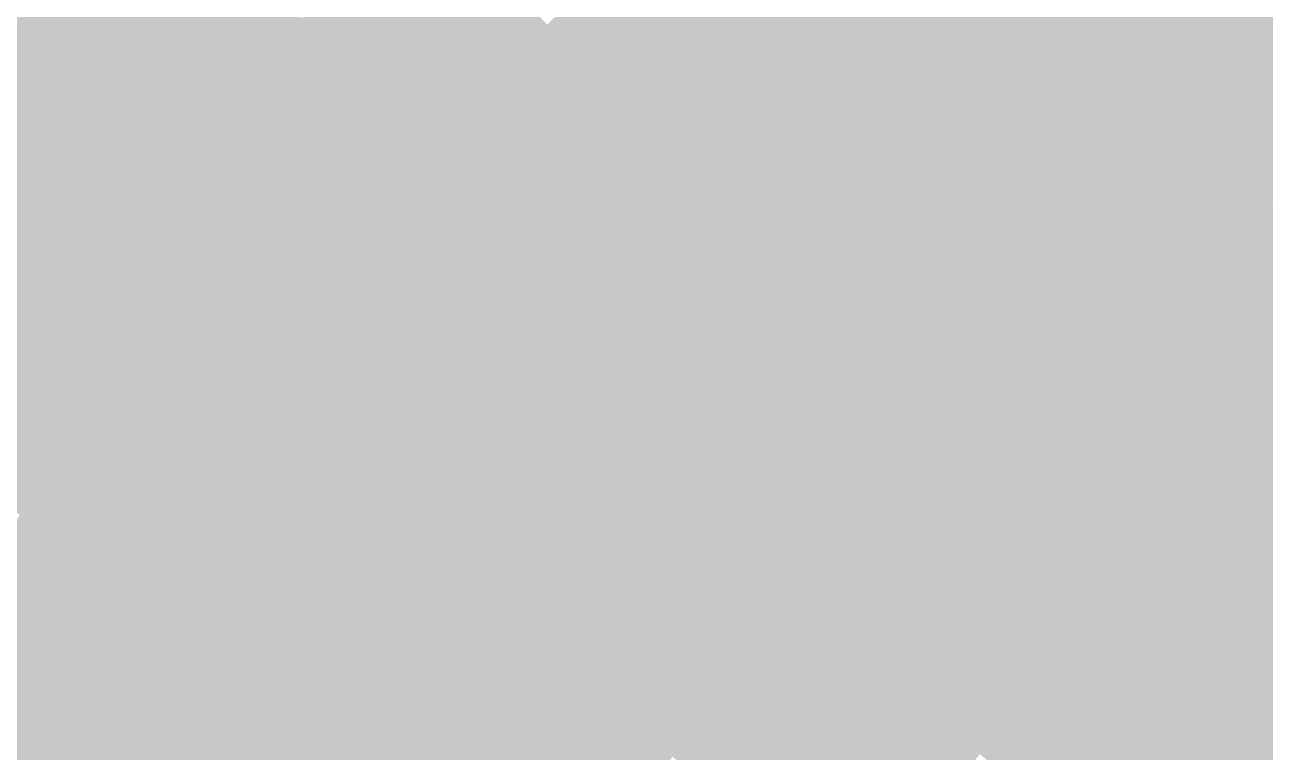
# Model space of a CAD drawing. Header units: inches. Extents: x -266 to 784, y -170 to 213.
# Drawn here: x -45.38 to -25.35, y 23.41 to 35.16 of the extents above; entities that cross this region are included whole.
import ezdxf

# ---------------------------------------------------------------- set-up
doc = ezdxf.new("R2010")
doc.units = ezdxf.units.IN
doc.header["$MEASUREMENT"] = 0

msp = doc.modelspace()

# ---------------------------------------------------------------- linework, layer by layer
at = {"color": 106, "true_color": 0x007329}
msp.add_solid([(-44.935746, 35.068201), (-45.724093, 35.683432), (-44.061596, 36.160417), (-44.834606, 36.79481)], dxfattribs=at)
at = {"color": 106, "true_color": 0x006b23}
msp.add_solid([(-42.515575, 34.891631), (-43.288585, 35.526024), (-41.646487, 35.924506), (-42.403695, 36.577679)], dxfattribs=at)
at = {"color": 108, "true_color": 0x005e1b}
msp.add_solid([(-38.529459, 34.921066), (-39.27041, 35.592625), (-37.660848, 35.856108), (-38.385095, 36.545649)], dxfattribs=at)
at = {"color": 118, "true_color": 0x00621e}
msp.add_solid([(-40.132069, 34.618161), (-40.889278, 35.271334), (-39.27041, 35.592625), (-40.011361, 36.264184)], dxfattribs=at)
at = {"color": 108, "true_color": 0x004d10}
msp.add_solid([(-33.097946, 34.76386), (-33.787487, 35.488107), (-32.23483, 35.565654), (-32.906389, 36.306605)], dxfattribs=at)
at = {"color": 108, "true_color": 0x00490e}
msp.add_solid([(-31.563271, 34.824703), (-32.23483, 35.565654), (-30.699124, 35.588816), (-31.352296, 36.346025)], dxfattribs=at)
at = {"color": 108, "true_color": 0x00440b}
msp.add_solid([(-30.045951, 34.831607), (-30.699124, 35.588816), (-29.182091, 35.558481), (-29.816484, 36.331491)], dxfattribs=at)
at = {"color": 98, "true_color": 0x004009}
msp.add_solid([(-28.547698, 34.78547), (-29.182091, 35.558481), (-27.685422, 35.475589), (-28.300653, 36.263936)], dxfattribs=at)
at = {"color": 106, "true_color": 0x006f27}
msp.add_solid([(-44.1474, 34.452969), (-44.935746, 35.068201), (-43.288585, 35.526024), (-44.061596, 36.160417)], dxfattribs=at)
at = {"color": 108, "true_color": 0x005516}
msp.add_solid([(-36.212354, 34.477027), (-36.936601, 35.166568), (-35.355339, 35.355339), (-36.062446, 36.062446)], dxfattribs=at)
at = {"color": 108, "true_color": 0x005113}
msp.add_solid([(-34.648232, 34.648232), (-35.355339, 35.355339), (-33.787487, 35.488107), (-34.477027, 36.212354)], dxfattribs=at)
at = {"color": 98, "true_color": 0x003c07}
msp.add_solid([(-27.07019, 34.687243), (-27.685422, 35.475589), (-26.210769, 35.341131), (-26.806469, 36.144339)], dxfattribs=at)
at = {"color": 106, "true_color": 0x006622}
msp.add_solid([(-41.742564, 34.257237), (-42.515575, 34.891631), (-40.889278, 35.271334), (-41.646487, 35.924506)], dxfattribs=at)
at = {"color": 98, "true_color": 0x003705}
msp.add_solid([(-25.61507, 34.537924), (-26.210769, 35.341131), (-24.759752, 35.156147), (-25.33556, 35.973732)], dxfattribs=at)
at = {"color": 106, "true_color": 0x00732c}
msp.add_solid([(-45.782829, 33.95486), (-46.586037, 34.55056), (-44.935746, 35.068201), (-45.724093, 35.683432)], dxfattribs=at)
at = {"color": 108, "true_color": 0x005a1a}
msp.add_solid([(-37.788507, 34.249507), (-38.529459, 34.921066), (-36.936601, 35.166568), (-37.660848, 35.856108)], dxfattribs=at)
at = {"color": 106, "true_color": 0x006b26}
msp.add_solid([(-43.359054, 33.837737), (-44.1474, 34.452969), (-42.515575, 34.891631), (-43.288585, 35.526024)], dxfattribs=at)
at = {"color": 118, "true_color": 0x005e1d}
msp.add_solid([(-39.37486, 33.964988), (-40.132069, 34.618161), (-38.529459, 34.921066), (-39.27041, 35.592625)], dxfattribs=at)
at = {"color": 108, "true_color": 0x004d12}
msp.add_solid([(-33.941125, 33.941125), (-34.648232, 34.648232), (-33.097946, 34.76386), (-33.787487, 35.488107)], dxfattribs=at)
at = {"color": 108, "true_color": 0x004910}
msp.add_solid([(-32.408406, 34.039613), (-33.097946, 34.76386), (-31.563271, 34.824703), (-32.23483, 35.565654)], dxfattribs=at)
at = {"color": 108, "true_color": 0x00440d}
msp.add_solid([(-30.891712, 34.083752), (-31.563271, 34.824703), (-30.045951, 34.831607), (-30.699124, 35.588816)], dxfattribs=at)
at = {"color": 108, "true_color": 0x00400b}
msp.add_solid([(-29.392778, 34.074398), (-30.045951, 34.831607), (-28.547698, 34.78547), (-29.182091, 35.558481)], dxfattribs=at)
at = {"color": 98, "true_color": 0x003c09}
msp.add_solid([(-27.913305, 34.01246), (-28.547698, 34.78547), (-27.07019, 34.687243), (-27.685422, 35.475589)], dxfattribs=at)
at = {"color": 118, "true_color": 0x006221}
msp.add_solid([(-40.969554, 33.622844), (-41.742564, 34.257237), (-40.132069, 34.618161), (-40.889278, 35.271334)], dxfattribs=at)
at = {"color": 108, "true_color": 0x005115}
msp.add_solid([(-35.488107, 33.787487), (-36.212354, 34.477027), (-34.648232, 34.648232), (-35.355339, 35.355339)], dxfattribs=at)
at = {"color": 98, "true_color": 0x003707}
msp.add_solid([(-26.454958, 33.898896), (-27.07019, 34.687243), (-25.61507, 34.537924), (-26.210769, 35.341131)], dxfattribs=at)
at = {"color": 106, "true_color": 0x006f2a}
msp.add_solid([(-44.979622, 33.359161), (-45.782829, 33.95486), (-44.1474, 34.452969), (-44.935746, 35.068201)], dxfattribs=at)
at = {"color": 108, "true_color": 0x005518}
msp.add_solid([(-37.047556, 33.577948), (-37.788507, 34.249507), (-36.212354, 34.477027), (-36.936601, 35.166568)], dxfattribs=at)
at = {"color": 98, "true_color": 0x003305}
msp.add_solid([(-25.019371, 33.734716), (-25.61507, 34.537924), (-24.183944, 34.338562), (-24.759752, 35.156147)], dxfattribs=at)
at = {"color": 106, "true_color": 0x006624}
msp.add_solid([(-42.570707, 33.222506), (-43.359054, 33.837737), (-41.742564, 34.257237), (-42.515575, 34.891631)], dxfattribs=at)
at = {"color": 108, "true_color": 0x005a1c}
msp.add_solid([(-38.617651, 33.311815), (-39.37486, 33.964988), (-37.788507, 34.249507), (-38.529459, 34.921066)], dxfattribs=at)
at = {"color": 108, "true_color": 0x004911}
msp.add_solid([(-33.234019, 33.234019), (-33.941125, 33.941125), (-32.408406, 34.039613), (-33.097946, 34.76386)], dxfattribs=at)
at = {"color": 108, "true_color": 0x00440f}
msp.add_solid([(-31.718865, 33.315366), (-32.408406, 34.039613), (-30.891712, 34.083752), (-31.563271, 34.824703)], dxfattribs=at)
at = {"color": 108, "true_color": 0x00400c}
msp.add_solid([(-30.220153, 33.342801), (-30.891712, 34.083752), (-29.392778, 34.074398), (-30.045951, 34.831607)], dxfattribs=at)
at = {"color": 108, "true_color": 0x003c0a}
msp.add_solid([(-28.739605, 33.317189), (-29.392778, 34.074398), (-27.913305, 34.01246), (-28.547698, 34.78547)], dxfattribs=at)
at = {"color": 98, "true_color": 0x003708}
msp.add_solid([(-27.278911, 33.239449), (-27.913305, 34.01246), (-26.454958, 33.898896), (-27.07019, 34.687243)], dxfattribs=at)
at = {"color": 118, "true_color": 0x005e1f}
msp.add_solid([(-40.196544, 32.988451), (-40.969554, 33.622844), (-39.37486, 33.964988), (-40.132069, 34.618161)], dxfattribs=at)
at = {"color": 108, "true_color": 0x005117}
msp.add_solid([(-36.306605, 32.906389), (-37.047556, 33.577948), (-35.488107, 33.787487), (-36.212354, 34.477027)], dxfattribs=at)
at = {"color": 108, "true_color": 0x004d14}
msp.add_solid([(-34.76386, 33.097946), (-35.488107, 33.787487), (-33.941125, 33.941125), (-34.648232, 34.648232)], dxfattribs=at)
at = {"color": 98, "true_color": 0x003306}
msp.add_solid([(-25.839727, 33.11055), (-26.454958, 33.898896), (-25.019371, 33.734716), (-25.61507, 34.537924)], dxfattribs=at)
at = {"color": 106, "true_color": 0x006b28}
msp.add_solid([(-44.176414, 32.763462), (-44.979622, 33.359161), (-43.359054, 33.837737), (-44.1474, 34.452969)], dxfattribs=at)
at = {"color": 118, "true_color": 0x006223}
msp.add_solid([(-41.782361, 32.607274), (-42.570707, 33.222506), (-40.969554, 33.622844), (-41.742564, 34.257237)], dxfattribs=at)
at = {"color": 108, "true_color": 0x00551a}
msp.add_solid([(-37.860442, 32.658642), (-38.617651, 33.311815), (-37.047556, 33.577948), (-37.788507, 34.249507)], dxfattribs=at)
at = {"color": 108, "true_color": 0x00400e}
msp.add_solid([(-31.029325, 32.591119), (-31.718865, 33.315366), (-30.220153, 33.342801), (-30.891712, 34.083752)], dxfattribs=at)
at = {"color": 108, "true_color": 0x003c0b}
msp.add_solid([(-29.548594, 32.60185), (-30.220153, 33.342801), (-28.739605, 33.317189), (-29.392778, 34.074398)], dxfattribs=at)
at = {"color": 106, "true_color": 0x006f2d}
msp.add_solid([(-45.78475, 32.245259), (-46.602334, 32.821067), (-44.979622, 33.359161), (-45.782829, 33.95486)], dxfattribs=at)
at = {"color": 118, "true_color": 0x005a1e}
msp.add_solid([(-39.423533, 32.354057), (-40.196544, 32.988451), (-38.617651, 33.311815), (-39.37486, 33.964988)], dxfattribs=at)
at = {"color": 108, "true_color": 0x004913}
msp.add_solid([(-34.039613, 32.408406), (-34.76386, 33.097946), (-33.234019, 33.234019), (-33.941125, 33.941125)], dxfattribs=at)
at = {"color": 108, "true_color": 0x004410}
msp.add_solid([(-32.526912, 32.526912), (-33.234019, 33.234019), (-31.718865, 33.315366), (-32.408406, 34.039613)], dxfattribs=at)
at = {"color": 98, "true_color": 0x003709}
msp.add_solid([(-28.086432, 32.55998), (-28.739605, 33.317189), (-27.278911, 33.239449), (-27.913305, 34.01246)], dxfattribs=at)
at = {"color": 98, "true_color": 0x003307}
msp.add_solid([(-26.644518, 32.466439), (-27.278911, 33.239449), (-25.839727, 33.11055), (-26.454958, 33.898896)], dxfattribs=at)
at = {"color": 118, "true_color": 0x006627}
msp.add_solid([(-43.373207, 32.167762), (-44.176414, 32.763462), (-42.570707, 33.222506), (-43.359054, 33.837737)], dxfattribs=at)
at = {"color": 108, "true_color": 0x004d16}
msp.add_solid([(-35.565654, 32.23483), (-36.306605, 32.906389), (-34.76386, 33.097946), (-35.488107, 33.787487)], dxfattribs=at)
at = {"color": 98, "true_color": 0x002f06}
msp.add_solid([(-25.224495, 32.322204), (-25.839727, 33.11055), (-24.423671, 32.931509), (-25.019371, 33.734716)], dxfattribs=at)
at = {"color": 118, "true_color": 0x005e21}
msp.add_solid([(-40.994014, 31.992043), (-41.782361, 32.607274), (-40.196544, 32.988451), (-40.969554, 33.622844)], dxfattribs=at)
at = {"color": 108, "true_color": 0x005119}
msp.add_solid([(-37.103233, 32.005469), (-37.860442, 32.658642), (-36.306605, 32.906389), (-37.047556, 33.577948)], dxfattribs=at)
at = {"color": 106, "true_color": 0x006b2b}
msp.add_solid([(-44.967165, 31.669451), (-45.78475, 32.245259), (-44.176414, 32.763462), (-44.979622, 33.359161)], dxfattribs=at)
at = {"color": 108, "true_color": 0x00551c}
msp.add_solid([(-38.650523, 31.719664), (-39.423533, 32.354057), (-37.860442, 32.658642), (-38.617651, 33.311815)], dxfattribs=at)
at = {"color": 108, "true_color": 0x00400f}
msp.add_solid([(-31.819805, 31.819805), (-32.526912, 32.526912), (-31.029325, 32.591119), (-31.718865, 33.315366)], dxfattribs=at)
at = {"color": 108, "true_color": 0x003c0d}
msp.add_solid([(-30.339784, 31.866872), (-31.029325, 32.591119), (-29.548594, 32.60185), (-30.220153, 33.342801)], dxfattribs=at)
at = {"color": 108, "true_color": 0x00370b}
msp.add_solid([(-28.877035, 31.860898), (-29.548594, 32.60185), (-28.086432, 32.55998), (-28.739605, 33.317189)], dxfattribs=at)
at = {"color": 118, "true_color": 0x006225}
msp.add_solid([(-42.569999, 31.572063), (-43.373207, 32.167762), (-41.782361, 32.607274), (-42.570707, 33.222506)], dxfattribs=at)
at = {"color": 108, "true_color": 0x004915}
msp.add_solid([(-34.824703, 31.563271), (-35.565654, 32.23483), (-34.039613, 32.408406), (-34.76386, 33.097946)], dxfattribs=at)
at = {"color": 108, "true_color": 0x004412}
msp.add_solid([(-33.315366, 31.718865), (-34.039613, 32.408406), (-32.526912, 32.526912), (-33.234019, 33.234019)], dxfattribs=at)
at = {"color": 98, "true_color": 0x003309}
msp.add_solid([(-27.433259, 31.802772), (-28.086432, 32.55998), (-26.644518, 32.466439), (-27.278911, 33.239449)], dxfattribs=at)
at = {"color": 98, "true_color": 0x002f07}
msp.add_solid([(-26.010125, 31.693429), (-26.644518, 32.466439), (-25.224495, 32.322204), (-25.839727, 33.11055)], dxfattribs=at)
at = {"color": 118, "true_color": 0x005a20}
msp.add_solid([(-40.205668, 31.376811), (-40.994014, 31.992043), (-39.423533, 32.354057), (-40.196544, 32.988451)], dxfattribs=at)
at = {"color": 108, "true_color": 0x004d18}
msp.add_solid([(-36.346025, 31.352296), (-37.103233, 32.005469), (-35.565654, 32.23483), (-36.306605, 32.906389)], dxfattribs=at)
at = {"color": 118, "true_color": 0x006629}
msp.add_solid([(-44.14958, 31.093642), (-44.967165, 31.669451), (-43.373207, 32.167762), (-44.176414, 32.763462)], dxfattribs=at)
at = {"color": 108, "true_color": 0x00511b}
msp.add_solid([(-37.877512, 31.085271), (-38.650523, 31.719664), (-37.103233, 32.005469), (-37.860442, 32.658642)], dxfattribs=at)
at = {"color": 118, "true_color": 0x005e24}
msp.add_solid([(-41.766792, 30.976364), (-42.569999, 31.572063), (-40.994014, 31.992043), (-41.782361, 32.607274)], dxfattribs=at)
at = {"color": 108, "true_color": 0x004011}
msp.add_solid([(-32.591119, 31.029325), (-33.315366, 31.718865), (-31.819805, 31.819805), (-32.526912, 32.526912)], dxfattribs=at)
at = {"color": 108, "true_color": 0x003c0e}
msp.add_solid([(-31.112698, 31.112698), (-31.819805, 31.819805), (-30.339784, 31.866872), (-31.029325, 32.591119)], dxfattribs=at)
at = {"color": 108, "true_color": 0x00370c}
msp.add_solid([(-29.650243, 31.142625), (-30.339784, 31.866872), (-28.877035, 31.860898), (-29.548594, 32.60185)], dxfattribs=at)
at = {"color": 108, "true_color": 0x00330a}
msp.add_solid([(-28.205476, 31.119947), (-28.877035, 31.860898), (-27.433259, 31.802772), (-28.086432, 32.55998)], dxfattribs=at)
at = {"color": 98, "true_color": 0x002f08}
msp.add_solid([(-26.780087, 31.045563), (-27.433259, 31.802772), (-26.010125, 31.693429), (-26.644518, 32.466439)], dxfattribs=at)
at = {"color": 118, "true_color": 0x00551e}
msp.add_solid([(-39.417321, 30.76158), (-40.205668, 31.376811), (-38.650523, 31.719664), (-39.423533, 32.354057)], dxfattribs=at)
at = {"color": 108, "true_color": 0x004413}
msp.add_solid([(-34.083752, 30.891712), (-34.824703, 31.563271), (-33.315366, 31.718865), (-34.039613, 32.408406)], dxfattribs=at)
at = {"color": 98, "true_color": 0x002b06}
msp.add_solid([(-25.375731, 30.920418), (-26.010125, 31.693429), (-24.609264, 31.533857), (-25.224495, 32.322204)], dxfattribs=at)
at = {"color": 106, "true_color": 0x006b2d}
msp.add_solid([(-45.730829, 30.556363), (-46.562298, 31.111933), (-44.967165, 31.669451), (-45.78475, 32.245259)], dxfattribs=at)
at = {"color": 118, "true_color": 0x006227}
msp.add_solid([(-43.331995, 30.517834), (-44.14958, 31.093642), (-42.569999, 31.572063), (-43.373207, 32.167762)], dxfattribs=at)
at = {"color": 108, "true_color": 0x004916}
msp.add_solid([(-35.588816, 30.699124), (-36.346025, 31.352296), (-34.824703, 31.563271), (-35.565654, 32.23483)], dxfattribs=at)
at = {"color": 118, "true_color": 0x005a22}
msp.add_solid([(-40.963584, 30.380665), (-41.766792, 30.976364), (-40.205668, 31.376811), (-40.994014, 31.992043)], dxfattribs=at)
at = {"color": 108, "true_color": 0x004d1a}
msp.add_solid([(-37.104502, 30.450878), (-37.877512, 31.085271), (-36.346025, 31.352296), (-37.103233, 32.005469)], dxfattribs=at)
at = {"color": 108, "true_color": 0x00370d}
msp.add_solid([(-30.405592, 30.405592), (-31.112698, 31.112698), (-29.650243, 31.142625), (-30.339784, 31.866872)], dxfattribs=at)
at = {"color": 108, "true_color": 0x00330b}
msp.add_solid([(-28.960703, 30.418377), (-29.650243, 31.142625), (-28.205476, 31.119947), (-28.877035, 31.860898)], dxfattribs=at)
at = {"color": 118, "true_color": 0x00662c}
msp.add_solid([(-44.899359, 30.000793), (-45.730829, 30.556363), (-44.14958, 31.093642), (-44.967165, 31.669451)], dxfattribs=at)
at = {"color": 118, "true_color": 0x00511d}
msp.add_solid([(-38.628975, 30.146348), (-39.417321, 30.76158), (-37.877512, 31.085271), (-38.650523, 31.719664)], dxfattribs=at)
at = {"color": 108, "true_color": 0x004012}
msp.add_solid([(-33.342801, 30.220153), (-34.083752, 30.891712), (-32.591119, 31.029325), (-33.315366, 31.718865)], dxfattribs=at)
at = {"color": 108, "true_color": 0x003c10}
msp.add_solid([(-31.866872, 30.339784), (-32.591119, 31.029325), (-31.112698, 31.112698), (-31.819805, 31.819805)], dxfattribs=at)
at = {"color": 98, "true_color": 0x002f09}
msp.add_solid([(-27.533917, 30.378996), (-28.205476, 31.119947), (-26.780087, 31.045563), (-27.433259, 31.802772)], dxfattribs=at)
at = {"color": 98, "true_color": 0x002b07}
msp.add_solid([(-26.126914, 30.288354), (-26.780087, 31.045563), (-25.375731, 30.920418), (-26.010125, 31.693429)], dxfattribs=at)
at = {"color": 118, "true_color": 0x005e26}
msp.add_solid([(-42.51441, 29.942026), (-43.331995, 30.517834), (-41.766792, 30.976364), (-42.569999, 31.572063)], dxfattribs=at)
at = {"color": 108, "true_color": 0x004415}
msp.add_solid([(-34.831607, 30.045951), (-35.588816, 30.699124), (-34.083752, 30.891712), (-34.824703, 31.563271)], dxfattribs=at)
at = {"color": 98, "true_color": 0x002606}
for points in [[(-24.741338, 30.147408), (-25.375731, 30.920418), (-23.994032, 30.745511), (-24.609264, 31.533857)], [(-25.473741, 29.531145), (-26.126914, 30.288354), (-24.741338, 30.147408), (-25.375731, 30.920418)]]:
    msp.add_solid(points, dxfattribs=at)
at = {"color": 118, "true_color": 0x005520}
msp.add_solid([(-40.160377, 29.784965), (-40.963584, 30.380665), (-39.417321, 30.76158), (-40.205668, 31.376811)], dxfattribs=at)
at = {"color": 108, "true_color": 0x004918}
msp.add_solid([(-36.331491, 29.816484), (-37.104502, 30.450878), (-35.588816, 30.699124), (-36.346025, 31.352296)], dxfattribs=at)
at = {"color": 118, "true_color": 0x00622a}
msp.add_solid([(-44.067889, 29.445222), (-44.899359, 30.000793), (-43.331995, 30.517834), (-44.14958, 31.093642)], dxfattribs=at)
at = {"color": 108, "true_color": 0x004d1b}
msp.add_solid([(-37.840629, 29.531116), (-38.628975, 30.146348), (-37.104502, 30.450878), (-37.877512, 31.085271)], dxfattribs=at)
at = {"color": 108, "true_color": 0x00370f}
msp.add_solid([(-31.142625, 29.650243), (-31.866872, 30.339784), (-30.405592, 30.405592), (-31.112698, 31.112698)], dxfattribs=at)
at = {"color": 108, "true_color": 0x00330c}
msp.add_solid([(-29.698485, 29.698485), (-30.405592, 30.405592), (-28.960703, 30.418377), (-29.650243, 31.142625)], dxfattribs=at)
at = {"color": 108, "true_color": 0x002f0a}
msp.add_solid([(-28.271162, 29.69413), (-28.960703, 30.418377), (-27.533917, 30.378996), (-28.205476, 31.119947)], dxfattribs=at)
at = {"color": 118, "true_color": 0x005a24}
msp.add_solid([(-41.696825, 29.366218), (-42.51441, 29.942026), (-40.963584, 30.380665), (-41.766792, 30.976364)], dxfattribs=at)
at = {"color": 108, "true_color": 0x004014}
msp.add_solid([(-34.074398, 29.392778), (-34.831607, 30.045951), (-33.342801, 30.220153), (-34.083752, 30.891712)], dxfattribs=at)
at = {"color": 108, "true_color": 0x003c11}
msp.add_solid([(-32.60185, 29.548594), (-33.342801, 30.220153), (-31.866872, 30.339784), (-32.591119, 31.029325)], dxfattribs=at)
at = {"color": 98, "true_color": 0x002b08}
msp.add_solid([(-26.862358, 29.638045), (-27.533917, 30.378996), (-26.126914, 30.288354), (-26.780087, 31.045563)], dxfattribs=at)
at = {"color": 118, "true_color": 0x00511f}
msp.add_solid([(-39.357169, 29.189266), (-40.160377, 29.784965), (-38.628975, 30.146348), (-39.417321, 30.76158)], dxfattribs=at)
at = {"color": 108, "true_color": 0x004417}
msp.add_solid([(-35.558481, 29.182091), (-36.331491, 29.816484), (-34.831607, 30.045951), (-35.588816, 30.699124)], dxfattribs=at)
at = {"color": 118, "true_color": 0x00662e}
msp.add_solid([(-45.622093, 28.889871), (-46.466946, 29.424869), (-44.899359, 30.000793), (-45.730829, 30.556363)], dxfattribs=at)
at = {"color": 118, "true_color": 0x005e28}
msp.add_solid([(-43.23642, 28.889652), (-44.067889, 29.445222), (-42.51441, 29.942026), (-43.331995, 30.517834)], dxfattribs=at)
at = {"color": 108, "true_color": 0x00491a}
msp.add_solid([(-37.052282, 28.915885), (-37.840629, 29.531116), (-36.331491, 29.816484), (-37.104502, 30.450878)], dxfattribs=at)
at = {"color": 118, "true_color": 0x005522}
msp.add_solid([(-40.879241, 28.79041), (-41.696825, 29.366218), (-40.160377, 29.784965), (-40.963584, 30.380665)], dxfattribs=at)
at = {"color": 108, "true_color": 0x003710}
msp.add_solid([(-31.860898, 28.877035), (-32.60185, 29.548594), (-31.142625, 29.650243), (-31.866872, 30.339784)], dxfattribs=at)
at = {"color": 108, "true_color": 0x00330d}
msp.add_solid([(-30.418377, 28.960703), (-31.142625, 29.650243), (-29.698485, 29.698485), (-30.405592, 30.405592)], dxfattribs=at)
at = {"color": 108, "true_color": 0x002f0b}
msp.add_solid([(-28.991378, 28.991378), (-29.698485, 29.698485), (-28.271162, 29.69413), (-28.960703, 30.418377)], dxfattribs=at)
at = {"color": 98, "true_color": 0x002b09}
msp.add_solid([(-27.581622, 28.969883), (-28.271162, 29.69413), (-26.862358, 29.638045), (-27.533917, 30.378996)], dxfattribs=at)
at = {"color": 98, "true_color": 0x002607}
msp.add_solid([(-26.190799, 28.897094), (-26.862358, 29.638045), (-25.473741, 29.531145), (-26.126914, 30.288354)], dxfattribs=at)
at = {"color": 118, "true_color": 0x004d1d}
msp.add_solid([(-38.553962, 28.593567), (-39.357169, 29.189266), (-37.840629, 29.531116), (-38.628975, 30.146348)], dxfattribs=at)
at = {"color": 108, "true_color": 0x003c12}
msp.add_solid([(-33.317189, 28.739605), (-34.074398, 29.392778), (-32.60185, 29.548594), (-33.342801, 30.220153)], dxfattribs=at)
at = {"color": 98, "true_color": 0x002206}
msp.add_solid([(-24.820568, 28.773936), (-25.473741, 29.531145), (-24.106945, 29.374397), (-24.741338, 30.147408)], dxfattribs=at)
at = {"color": 118, "true_color": 0x00622c}
msp.add_solid([(-44.777239, 28.354874), (-45.622093, 28.889871), (-44.067889, 29.445222), (-44.899359, 30.000793)], dxfattribs=at)
at = {"color": 118, "true_color": 0x005a26}
msp.add_solid([(-42.40495, 28.334082), (-43.23642, 28.889652), (-41.696825, 29.366218), (-42.51441, 29.942026)], dxfattribs=at)
at = {"color": 108, "true_color": 0x004015}
msp.add_solid([(-34.78547, 28.547698), (-35.558481, 29.182091), (-34.074398, 29.392778), (-34.831607, 30.045951)], dxfattribs=at)
at = {"color": 118, "true_color": 0x005121}
msp.add_solid([(-40.061656, 28.214601), (-40.879241, 28.79041), (-39.357169, 29.189266), (-40.160377, 29.784965)], dxfattribs=at)
at = {"color": 108, "true_color": 0x004418}
msp.add_solid([(-36.263936, 28.300653), (-37.052282, 28.915885), (-35.558481, 29.182091), (-36.331491, 29.816484)], dxfattribs=at)
at = {"color": 108, "true_color": 0x00330f}
msp.add_solid([(-31.119947, 28.205476), (-31.860898, 28.877035), (-30.418377, 28.960703), (-31.142625, 29.650243)], dxfattribs=at)
at = {"color": 108, "true_color": 0x002f0c}
msp.add_solid([(-29.69413, 28.271162), (-30.418377, 28.960703), (-28.991378, 28.991378), (-29.698485, 29.698485)], dxfattribs=at)
at = {"color": 108, "true_color": 0x002b0a}
msp.add_solid([(-28.284271, 28.284271), (-28.991378, 28.991378), (-27.581622, 28.969883), (-28.271162, 29.69413)], dxfattribs=at)
at = {"color": 108, "true_color": 0x00491b}
msp.add_solid([(-37.750754, 27.997867), (-38.553962, 28.593567), (-37.052282, 28.915885), (-37.840629, 29.531116)], dxfattribs=at)
at = {"color": 108, "true_color": 0x003711}
msp.add_solid([(-32.55998, 28.086432), (-33.317189, 28.739605), (-31.860898, 28.877035), (-32.60185, 29.548594)], dxfattribs=at)
at = {"color": 98, "true_color": 0x002608}
msp.add_solid([(-26.892081, 28.245636), (-27.581622, 28.969883), (-26.190799, 28.897094), (-26.862358, 29.638045)], dxfattribs=at)
at = {"color": 98, "true_color": 0x002207}
for points in [[(-25.51924, 28.156143), (-26.190799, 28.897094), (-24.820568, 28.773936), (-25.473741, 29.531145)], [(-26.202541, 27.521389), (-26.892081, 28.245636), (-25.51924, 28.156143), (-26.190799, 28.897094)]]:
    msp.add_solid(points, dxfattribs=at)
at = {"color": 118, "true_color": 0x005e2a}
msp.add_solid([(-43.932385, 27.819876), (-44.777239, 28.354874), (-43.23642, 28.889652), (-44.067889, 29.445222)], dxfattribs=at)
at = {"color": 118, "true_color": 0x005524}
msp.add_solid([(-41.573481, 27.778512), (-42.40495, 28.334082), (-40.879241, 28.79041), (-41.696825, 29.366218)], dxfattribs=at)
at = {"color": 108, "true_color": 0x003c14}
msp.add_solid([(-34.01246, 27.913305), (-34.78547, 28.547698), (-33.317189, 28.739605), (-34.074398, 29.392778)], dxfattribs=at)
at = {"color": 118, "true_color": 0x004d1f}
msp.add_solid([(-39.244071, 27.638793), (-40.061656, 28.214601), (-38.553962, 28.593567), (-39.357169, 29.189266)], dxfattribs=at)
at = {"color": 108, "true_color": 0x004017}
msp.add_solid([(-35.475589, 27.685422), (-36.263936, 28.300653), (-34.78547, 28.547698), (-35.558481, 29.182091)], dxfattribs=at)
at = {"color": 118, "true_color": 0x00622e}
msp.add_solid([(-45.459616, 27.247445), (-46.317345, 27.761548), (-44.777239, 28.354874), (-45.622093, 28.889871)], dxfattribs=at)
at = {"color": 118, "true_color": 0x005a28}
msp.add_solid([(-43.087532, 27.284879), (-43.932385, 27.819876), (-42.40495, 28.334082), (-43.23642, 28.889652)], dxfattribs=at)
at = {"color": 108, "true_color": 0x00441a}
msp.add_solid([(-36.947546, 27.402168), (-37.750754, 27.997867), (-36.263936, 28.300653), (-37.052282, 28.915885)], dxfattribs=at)
at = {"color": 108, "true_color": 0x003310}
msp.add_solid([(-31.802772, 27.433259), (-32.55998, 28.086432), (-31.119947, 28.205476), (-31.860898, 28.877035)], dxfattribs=at)
at = {"color": 108, "true_color": 0x002f0d}
msp.add_solid([(-30.378996, 27.533917), (-31.119947, 28.205476), (-29.69413, 28.271162), (-30.418377, 28.960703)], dxfattribs=at)
at = {"color": 108, "true_color": 0x002b0b}
msp.add_solid([(-28.969883, 27.581622), (-29.69413, 28.271162), (-28.284271, 28.284271), (-28.991378, 28.991378)], dxfattribs=at)
at = {"color": 98, "true_color": 0x002609}
msp.add_solid([(-27.577164, 27.577164), (-28.284271, 28.284271), (-26.892081, 28.245636), (-27.581622, 28.969883)], dxfattribs=at)
at = {"color": 118, "true_color": 0x005123}
msp.add_solid([(-40.742011, 27.222941), (-41.573481, 27.778512), (-40.061656, 28.214601), (-40.879241, 28.79041)], dxfattribs=at)
at = {"color": 108, "true_color": 0x003712}
msp.add_solid([(-33.239449, 27.278911), (-34.01246, 27.913305), (-32.55998, 28.086432), (-33.317189, 28.739605)], dxfattribs=at)
at = {"color": 98, "true_color": 0x001e06}
for points in [[(-24.847681, 27.415192), (-25.51924, 28.156143), (-24.167395, 28.016727), (-24.820568, 28.773936)], [(-25.513, 26.797142), (-26.202541, 27.521389), (-24.847681, 27.415192), (-25.51924, 28.156143)]]:
    msp.add_solid(points, dxfattribs=at)
at = {"color": 118, "true_color": 0x00491d}
msp.add_solid([(-38.426486, 27.062985), (-39.244071, 27.638793), (-37.750754, 27.997867), (-38.553962, 28.593567)], dxfattribs=at)
at = {"color": 108, "true_color": 0x003c15}
msp.add_solid([(-34.687243, 27.07019), (-35.475589, 27.685422), (-34.01246, 27.913305), (-34.78547, 28.547698)], dxfattribs=at)
at = {"color": 118, "true_color": 0x005e2c}
msp.add_solid([(-44.601888, 26.733343), (-45.459616, 27.247445), (-43.932385, 27.819876), (-44.777239, 28.354874)], dxfattribs=at)
at = {"color": 118, "true_color": 0x005526}
msp.add_solid([(-42.242678, 26.749881), (-43.087532, 27.284879), (-41.573481, 27.778512), (-42.40495, 28.334082)], dxfattribs=at)
at = {"color": 108, "true_color": 0x004018}
msp.add_solid([(-36.144339, 26.806469), (-36.947546, 27.402168), (-35.475589, 27.685422), (-36.263936, 28.300653)], dxfattribs=at)
at = {"color": 108, "true_color": 0x002b0c}
msp.add_solid([(-29.638045, 26.862358), (-30.378996, 27.533917), (-28.969883, 27.581622), (-29.69413, 28.271162)], dxfattribs=at)
at = {"color": 108, "true_color": 0x00260a}
msp.add_solid([(-28.245636, 26.892081), (-28.969883, 27.581622), (-27.577164, 27.577164), (-28.284271, 28.284271)], dxfattribs=at)
at = {"color": 118, "true_color": 0x004d21}
msp.add_solid([(-39.910541, 26.667371), (-40.742011, 27.222941), (-39.244071, 27.638793), (-40.061656, 28.214601)], dxfattribs=at)
at = {"color": 108, "true_color": 0x003311}
msp.add_solid([(-32.466439, 26.644518), (-33.239449, 27.278911), (-31.802772, 27.433259), (-32.55998, 28.086432)], dxfattribs=at)
at = {"color": 108, "true_color": 0x002f0e}
msp.add_solid([(-31.045563, 26.780087), (-31.802772, 27.433259), (-30.378996, 27.533917), (-31.119947, 28.205476)], dxfattribs=at)
at = {"color": 98, "true_color": 0x002208}
msp.add_solid([(-26.870058, 26.870058), (-27.577164, 27.577164), (-26.202541, 27.521389), (-26.892081, 28.245636)], dxfattribs=at)
at = {"color": 108, "true_color": 0x00441b}
msp.add_solid([(-37.608901, 26.487177), (-38.426486, 27.062985), (-36.947546, 27.402168), (-37.750754, 27.997867)], dxfattribs=at)
at = {"color": 108, "true_color": 0x003714}
msp.add_solid([(-33.898896, 26.454958), (-34.687243, 27.07019), (-33.239449, 27.278911), (-34.01246, 27.913305)], dxfattribs=at)
at = {"color": 118, "true_color": 0x005a2a}
msp.add_solid([(-43.744159, 26.21924), (-44.601888, 26.733343), (-43.087532, 27.284879), (-43.932385, 27.819876)], dxfattribs=at)
at = {"color": 118, "true_color": 0x005124}
msp.add_solid([(-41.397825, 26.214883), (-42.242678, 26.749881), (-40.742011, 27.222941), (-41.573481, 27.778512)], dxfattribs=at)
at = {"color": 108, "true_color": 0x003c17}
msp.add_solid([(-35.341131, 26.210769), (-36.144339, 26.806469), (-34.687243, 27.07019), (-35.475589, 27.685422)], dxfattribs=at)
at = {"color": 118, "true_color": 0x00491f}
msp.add_solid([(-39.079072, 26.111801), (-39.910541, 26.667371), (-38.426486, 27.062985), (-39.244071, 27.638793)], dxfattribs=at)
at = {"color": 108, "true_color": 0x002b0d}
msp.add_solid([(-30.288354, 26.126914), (-31.045563, 26.780087), (-29.638045, 26.862358), (-30.378996, 27.533917)], dxfattribs=at)
at = {"color": 108, "true_color": 0x00260b}
msp.add_solid([(-28.897094, 26.190799), (-29.638045, 26.862358), (-28.245636, 26.892081), (-28.969883, 27.581622)], dxfattribs=at)
at = {"color": 98, "true_color": 0x002209}
msp.add_solid([(-27.521389, 26.202541), (-28.245636, 26.892081), (-26.870058, 26.870058), (-27.577164, 27.577164)], dxfattribs=at)
at = {"color": 98, "true_color": 0x001e07}
msp.add_solid([(-26.162951, 26.162951), (-26.870058, 26.870058), (-25.513, 26.797142), (-26.202541, 27.521389)], dxfattribs=at)
at = {"color": 118, "true_color": 0x005e2f}
msp.add_solid([(-45.244524, 25.630706), (-46.114611, 26.123604), (-44.601888, 26.733343), (-45.459616, 27.247445)], dxfattribs=at)
at = {"color": 118, "true_color": 0x005528}
msp.add_solid([(-42.88643, 25.705137), (-43.744159, 26.21924), (-42.242678, 26.749881), (-43.087532, 27.284879)], dxfattribs=at)
at = {"color": 108, "true_color": 0x00401a}
msp.add_solid([(-36.791317, 25.911369), (-37.608901, 26.487177), (-36.144339, 26.806469), (-36.947546, 27.402168)], dxfattribs=at)
at = {"color": 108, "true_color": 0x003312}
msp.add_solid([(-33.11055, 25.839727), (-33.898896, 26.454958), (-32.466439, 26.644518), (-33.239449, 27.278911)], dxfattribs=at)
at = {"color": 108, "true_color": 0x002f10}
msp.add_solid([(-31.693429, 26.010125), (-32.466439, 26.644518), (-31.045563, 26.780087), (-31.802772, 27.433259)], dxfattribs=at)
at = {"color": 98, "true_color": 0x001a06}
for points in [[(-24.82346, 26.072895), (-25.513, 26.797142), (-24.176122, 26.674241), (-24.847681, 27.415192)], [(-25.455844, 25.455844), (-26.162951, 26.162951), (-24.82346, 26.072895), (-25.513, 26.797142)]]:
    msp.add_solid(points, dxfattribs=at)
at = {"color": 118, "true_color": 0x004d23}
msp.add_solid([(-40.552971, 25.679886), (-41.397825, 26.214883), (-39.910541, 26.667371), (-40.742011, 27.222941)], dxfattribs=at)
at = {"color": 118, "true_color": 0x00441d}
msp.add_solid([(-38.247602, 25.556231), (-39.079072, 26.111801), (-37.608901, 26.487177), (-38.426486, 27.062985)], dxfattribs=at)
at = {"color": 108, "true_color": 0x003715}
msp.add_solid([(-34.537924, 25.61507), (-35.341131, 26.210769), (-33.898896, 26.454958), (-34.687243, 27.07019)], dxfattribs=at)
at = {"color": 108, "true_color": 0x00260c}
msp.add_solid([(-29.531145, 25.473741), (-30.288354, 26.126914), (-28.897094, 26.190799), (-29.638045, 26.862358)], dxfattribs=at)
at = {"color": 108, "true_color": 0x00220a}
msp.add_solid([(-28.156143, 25.51924), (-28.897094, 26.190799), (-27.521389, 26.202541), (-28.245636, 26.892081)], dxfattribs=at)
at = {"color": 98, "true_color": 0x001e08}
msp.add_solid([(-26.797142, 25.513), (-27.521389, 26.202541), (-26.162951, 26.162951), (-26.870058, 26.870058)], dxfattribs=at)
at = {"color": 118, "true_color": 0x005a2c}
msp.add_solid([(-44.374437, 25.137808), (-45.244524, 25.630706), (-43.744159, 26.21924), (-44.601888, 26.733343)], dxfattribs=at)
at = {"color": 118, "true_color": 0x005126}
msp.add_solid([(-42.028702, 25.191034), (-42.88643, 25.705137), (-41.397825, 26.214883), (-42.242678, 26.749881)], dxfattribs=at)
at = {"color": 118, "true_color": 0x004921}
msp.add_solid([(-39.708118, 25.144888), (-40.552971, 25.679886), (-39.079072, 26.111801), (-39.910541, 26.667371)], dxfattribs=at)
at = {"color": 108, "true_color": 0x003c18}
msp.add_solid([(-35.973732, 25.33556), (-36.791317, 25.911369), (-35.341131, 26.210769), (-36.144339, 26.806469)], dxfattribs=at)
at = {"color": 108, "true_color": 0x002f11}
msp.add_solid([(-32.322204, 25.224495), (-33.11055, 25.839727), (-31.693429, 26.010125), (-32.466439, 26.644518)], dxfattribs=at)
at = {"color": 108, "true_color": 0x002b0e}
msp.add_solid([(-30.920418, 25.375731), (-31.693429, 26.010125), (-30.288354, 26.126914), (-31.045563, 26.780087)], dxfattribs=at)
at = {"color": 108, "true_color": 0x00401b}
msp.add_solid([(-37.416133, 25.00066), (-38.247602, 25.556231), (-36.791317, 25.911369), (-37.608901, 26.487177)], dxfattribs=at)
at = {"color": 108, "true_color": 0x003313}
msp.add_solid([(-33.734716, 25.019371), (-34.537924, 25.61507), (-33.11055, 25.839727), (-33.898896, 26.454958)], dxfattribs=at)
at = {"color": 128, "true_color": 0x005e31}
msp.add_solid([(-45.859906, 24.51263), (-46.741827, 24.984027), (-45.244524, 25.630706), (-46.114611, 26.123604)], dxfattribs=at)
at = {"color": 118, "true_color": 0x00552a}
msp.add_solid([(-43.50435, 24.64491), (-44.374437, 25.137808), (-42.88643, 25.705137), (-43.744159, 26.21924)], dxfattribs=at)
at = {"color": 118, "true_color": 0x004d24}
msp.add_solid([(-41.170973, 24.676932), (-42.028702, 25.191034), (-40.552971, 25.679886), (-41.397825, 26.214883)], dxfattribs=at)
at = {"color": 118, "true_color": 0x00441f}
msp.add_solid([(-38.863264, 24.609891), (-39.708118, 25.144888), (-38.247602, 25.556231), (-39.079072, 26.111801)], dxfattribs=at)
at = {"color": 108, "true_color": 0x003716}
msp.add_solid([(-35.156147, 24.759752), (-35.973732, 25.33556), (-34.537924, 25.61507), (-35.341131, 26.210769)], dxfattribs=at)
at = {"color": 108, "true_color": 0x00260d}
msp.add_solid([(-30.147408, 24.741338), (-30.920418, 25.375731), (-29.531145, 25.473741), (-30.288354, 26.126914)], dxfattribs=at)
at = {"color": 108, "true_color": 0x00220b}
for points in [[(-28.773936, 24.820568), (-29.531145, 25.473741), (-28.156143, 25.51924), (-28.897094, 26.190799)], [(-29.374397, 24.106945), (-30.147408, 24.741338), (-28.773936, 24.820568), (-29.531145, 25.473741)]]:
    msp.add_solid(points, dxfattribs=at)
at = {"color": 98, "true_color": 0x001e09}
for points in [[(-27.415192, 24.847681), (-28.156143, 25.51924), (-26.797142, 25.513), (-27.521389, 26.202541)], [(-28.016727, 24.167395), (-28.773936, 24.820568), (-27.415192, 24.847681), (-28.156143, 25.51924)]]:
    msp.add_solid(points, dxfattribs=at)
at = {"color": 98, "true_color": 0x001a07}
for points in [[(-26.072895, 24.82346), (-26.797142, 25.513), (-25.455844, 25.455844), (-26.162951, 26.162951)], [(-26.674241, 24.176122), (-27.415192, 24.847681), (-26.072895, 24.82346), (-26.797142, 25.513)]]:
    msp.add_solid(points, dxfattribs=at)
at = {"color": 98, "true_color": 0x001505}
msp.add_solid([(-24.748737, 24.748737), (-25.455844, 25.455844), (-24.133919, 25.348648), (-24.82346, 26.072895)], dxfattribs=at)
at = {"color": 108, "true_color": 0x003c19}
msp.add_solid([(-36.584663, 24.44509), (-37.416133, 25.00066), (-35.973732, 25.33556), (-36.791317, 25.911369)], dxfattribs=at)
at = {"color": 108, "true_color": 0x002b0f}
msp.add_solid([(-31.533857, 24.609264), (-32.322204, 25.224495), (-30.920418, 25.375731), (-31.693429, 26.010125)], dxfattribs=at)
at = {"color": 118, "true_color": 0x005128}
msp.add_solid([(-42.634263, 24.152011), (-43.50435, 24.64491), (-42.028702, 25.191034), (-42.88643, 25.705137)], dxfattribs=at)
at = {"color": 118, "true_color": 0x004922}
msp.add_solid([(-40.313245, 24.162829), (-41.170973, 24.676932), (-39.708118, 25.144888), (-40.552971, 25.679886)], dxfattribs=at)
at = {"color": 108, "true_color": 0x002f12}
msp.add_solid([(-32.931509, 24.423671), (-33.734716, 25.019371), (-32.322204, 25.224495), (-33.11055, 25.839727)], dxfattribs=at)
at = {"color": 118, "true_color": 0x005a2f}
msp.add_solid([(-44.977984, 24.041234), (-45.859906, 24.51263), (-44.374437, 25.137808), (-45.244524, 25.630706)], dxfattribs=at)
at = {"color": 118, "true_color": 0x00401d}
msp.add_solid([(-38.01841, 24.074893), (-38.863264, 24.609891), (-37.416133, 25.00066), (-38.247602, 25.556231)], dxfattribs=at)
at = {"color": 108, "true_color": 0x003315}
msp.add_solid([(-34.338562, 24.183944), (-35.156147, 24.759752), (-33.734716, 25.019371), (-34.537924, 25.61507)], dxfattribs=at)
at = {"color": 98, "true_color": 0x001506}
for points in [[(-25.348648, 24.133919), (-26.072895, 24.82346), (-24.748737, 24.748737), (-25.455844, 25.455844)], [(-25.933289, 23.504563), (-26.674241, 24.176122), (-25.348648, 24.133919), (-26.072895, 24.82346)]]:
    msp.add_solid(points, dxfattribs=at)
at = {"color": 108, "true_color": 0x003718}
msp.add_solid([(-35.753193, 23.88952), (-36.584663, 24.44509), (-35.156147, 24.759752), (-35.973732, 25.33556)], dxfattribs=at)
at = {"color": 108, "true_color": 0x00260e}
msp.add_solid([(-30.745511, 23.994032), (-31.533857, 24.609264), (-30.147408, 24.741338), (-30.920418, 25.375731)], dxfattribs=at)
at = {"color": 118, "true_color": 0x00552c}
msp.add_solid([(-44.096063, 23.569837), (-44.977984, 24.041234), (-43.50435, 24.64491), (-44.374437, 25.137808)], dxfattribs=at)
at = {"color": 118, "true_color": 0x004d26}
msp.add_solid([(-41.764176, 23.659113), (-42.634263, 24.152011), (-41.170973, 24.676932), (-42.028702, 25.191034)], dxfattribs=at)
at = {"color": 118, "true_color": 0x004420}
msp.add_solid([(-39.455516, 23.648726), (-40.313245, 24.162829), (-38.863264, 24.609891), (-39.708118, 25.144888)], dxfattribs=at)
at = {"color": 108, "true_color": 0x002b10}
msp.add_solid([(-32.128301, 23.827972), (-32.931509, 24.423671), (-31.533857, 24.609264), (-32.322204, 25.224495)], dxfattribs=at)
at = {"color": 108, "true_color": 0x003c1b}
msp.add_solid([(-37.173557, 23.539895), (-38.01841, 24.074893), (-36.584663, 24.44509), (-37.416133, 25.00066)], dxfattribs=at)
at = {"color": 108, "true_color": 0x002f13}
msp.add_solid([(-33.520977, 23.608136), (-34.338562, 24.183944), (-32.931509, 24.423671), (-33.734716, 25.019371)], dxfattribs=at)
at = {"color": 98, "true_color": 0x001a08}
msp.add_solid([(-27.259518, 23.514222), (-28.016727, 24.167395), (-26.674241, 24.176122), (-27.415192, 24.847681)], dxfattribs=at)
at = {"color": 118, "true_color": 0x00512a}
msp.add_solid([(-43.214142, 23.09844), (-44.096063, 23.569837), (-42.634263, 24.152011), (-43.50435, 24.64491)], dxfattribs=at)
at = {"color": 118, "true_color": 0x004924}
msp.add_solid([(-40.894089, 23.166215), (-41.764176, 23.659113), (-40.313245, 24.162829), (-41.170973, 24.676932)], dxfattribs=at)
at = {"color": 108, "true_color": 0x003316}
msp.add_solid([(-34.921724, 23.33395), (-35.753193, 23.88952), (-34.338562, 24.183944), (-35.156147, 24.759752)], dxfattribs=at)
at = {"color": 108, "true_color": 0x00220c}
msp.add_solid([(-29.957164, 23.3788), (-30.745511, 23.994032), (-29.374397, 24.106945), (-30.147408, 24.741338)], dxfattribs=at)
at = {"color": 108, "true_color": 0x001e0a}
msp.add_solid([(-28.601387, 23.472552), (-29.374397, 24.106945), (-28.016727, 24.167395), (-28.773936, 24.820568)], dxfattribs=at)
at = {"color": 98, "true_color": 0x001104}
msp.add_solid([(-24.624401, 23.444379), (-25.348648, 24.133919), (-24.041631, 24.041631), (-24.748737, 24.748737)], dxfattribs=at)
at = {"color": 128, "true_color": 0x005a31}
msp.add_solid([(-45.554439, 22.930178), (-46.447664, 23.379789), (-44.977984, 24.041234), (-45.859906, 24.51263)], dxfattribs=at)
at = {"color": 118, "true_color": 0x00401e}
msp.add_solid([(-38.597787, 23.134623), (-39.455516, 23.648726), (-38.01841, 24.074893), (-38.863264, 24.609891)], dxfattribs=at)
at = {"color": 108, "true_color": 0x003719}
msp.add_solid([(-36.328703, 23.004898), (-37.173557, 23.539895), (-35.753193, 23.88952), (-36.584663, 24.44509)], dxfattribs=at)
at = {"color": 108, "true_color": 0x00260f}
for points in [[(-31.325094, 23.232273), (-32.128301, 23.827972), (-30.745511, 23.994032), (-31.533857, 24.609264)], [(-31.885808, 22.456519), (-32.703393, 23.032328), (-31.325094, 23.232273), (-32.128301, 23.827972)]]:
    msp.add_solid(points, dxfattribs=at)
at = {"color": 108, "true_color": 0x002b11}
msp.add_solid([(-32.703393, 23.032328), (-33.520977, 23.608136), (-32.128301, 23.827972), (-32.931509, 24.423671)], dxfattribs=at)
at = {"color": 118, "true_color": 0x00552e}
msp.add_solid([(-44.661215, 22.480566), (-45.554439, 22.930178), (-44.096063, 23.569837), (-44.977984, 24.041234)], dxfattribs=at)
at = {"color": 118, "true_color": 0x004d28}
msp.add_solid([(-42.332221, 22.627043), (-43.214142, 23.09844), (-41.764176, 23.659113), (-42.634263, 24.152011)], dxfattribs=at)
at = {"color": 118, "true_color": 0x004422}
msp.add_solid([(-40.024002, 22.673317), (-40.894089, 23.166215), (-39.455516, 23.648726), (-40.313245, 24.162829)], dxfattribs=at)
at = {"color": 108, "true_color": 0x003c1c}
msp.add_solid([(-37.740059, 22.620521), (-38.597787, 23.134623), (-37.173557, 23.539895), (-38.01841, 24.074893)], dxfattribs=at)
at = {"color": 108, "true_color": 0x002f14}
msp.add_solid([(-34.090254, 22.77838), (-34.921724, 23.33395), (-33.520977, 23.608136), (-34.338562, 24.183944)], dxfattribs=at)
at = {"color": 108, "true_color": 0x001e0b}
msp.add_solid([(-29.168818, 22.763569), (-29.957164, 23.3788), (-28.601387, 23.472552), (-29.374397, 24.106945)], dxfattribs=at)
at = {"color": 98, "true_color": 0x001a09}
for points in [[(-27.828376, 22.838158), (-28.601387, 23.472552), (-27.259518, 23.514222), (-28.016727, 24.167395)], [(-28.380471, 22.148337), (-29.168818, 22.763569), (-27.828376, 22.838158), (-28.601387, 23.472552)]]:
    msp.add_solid(points, dxfattribs=at)
at = {"color": 98, "true_color": 0x001507}
for points in [[(-26.50231, 22.86105), (-27.259518, 23.514222), (-25.933289, 23.504563), (-26.674241, 24.176122)], [(-27.055366, 22.203765), (-27.828376, 22.838158), (-26.50231, 22.86105), (-27.259518, 23.514222)]]:
    msp.add_solid(points, dxfattribs=at)
at = {"color": 98, "true_color": 0x001105}
for points in [[(-25.192338, 22.833004), (-25.933289, 23.504563), (-24.624401, 23.444379), (-25.348648, 24.133919)], [(-25.745101, 22.207877), (-26.50231, 22.86105), (-25.192338, 22.833004), (-25.933289, 23.504563)]]:
    msp.add_solid(points, dxfattribs=at)
at = {"color": 108, "true_color": 0x003317}
msp.add_solid([(-35.48385, 22.4699), (-36.328703, 23.004898), (-34.921724, 23.33395), (-35.753193, 23.88952)], dxfattribs=at)
at = {"color": 108, "true_color": 0x00220d}
msp.add_solid([(-30.521886, 22.636574), (-31.325094, 23.232273), (-29.957164, 23.3788), (-30.745511, 23.994032)], dxfattribs=at)
at = {"color": 118, "true_color": 0x004926}
msp.add_solid([(-41.450299, 22.155647), (-42.332221, 22.627043), (-40.894089, 23.166215), (-41.764176, 23.659113)], dxfattribs=at)
at = {"color": 118, "true_color": 0x004020}
msp.add_solid([(-39.153915, 22.180419), (-40.024002, 22.673317), (-38.597787, 23.134623), (-39.455516, 23.648726)], dxfattribs=at)
at = {"color": 118, "true_color": 0x00512c}
msp.add_solid([(-43.767991, 22.030955), (-44.661215, 22.480566), (-43.214142, 23.09844), (-44.096063, 23.569837)], dxfattribs=at)
at = {"color": 108, "true_color": 0x00371a}
msp.add_solid([(-36.88233, 22.106418), (-37.740059, 22.620521), (-36.328703, 23.004898), (-37.173557, 23.539895)], dxfattribs=at)
at = {"color": 108, "true_color": 0x002b12}
msp.add_solid([(-33.258784, 22.222809), (-34.090254, 22.77838), (-32.703393, 23.032328), (-33.520977, 23.608136)], dxfattribs=at)

doc.saveas('drawing.dxf')
